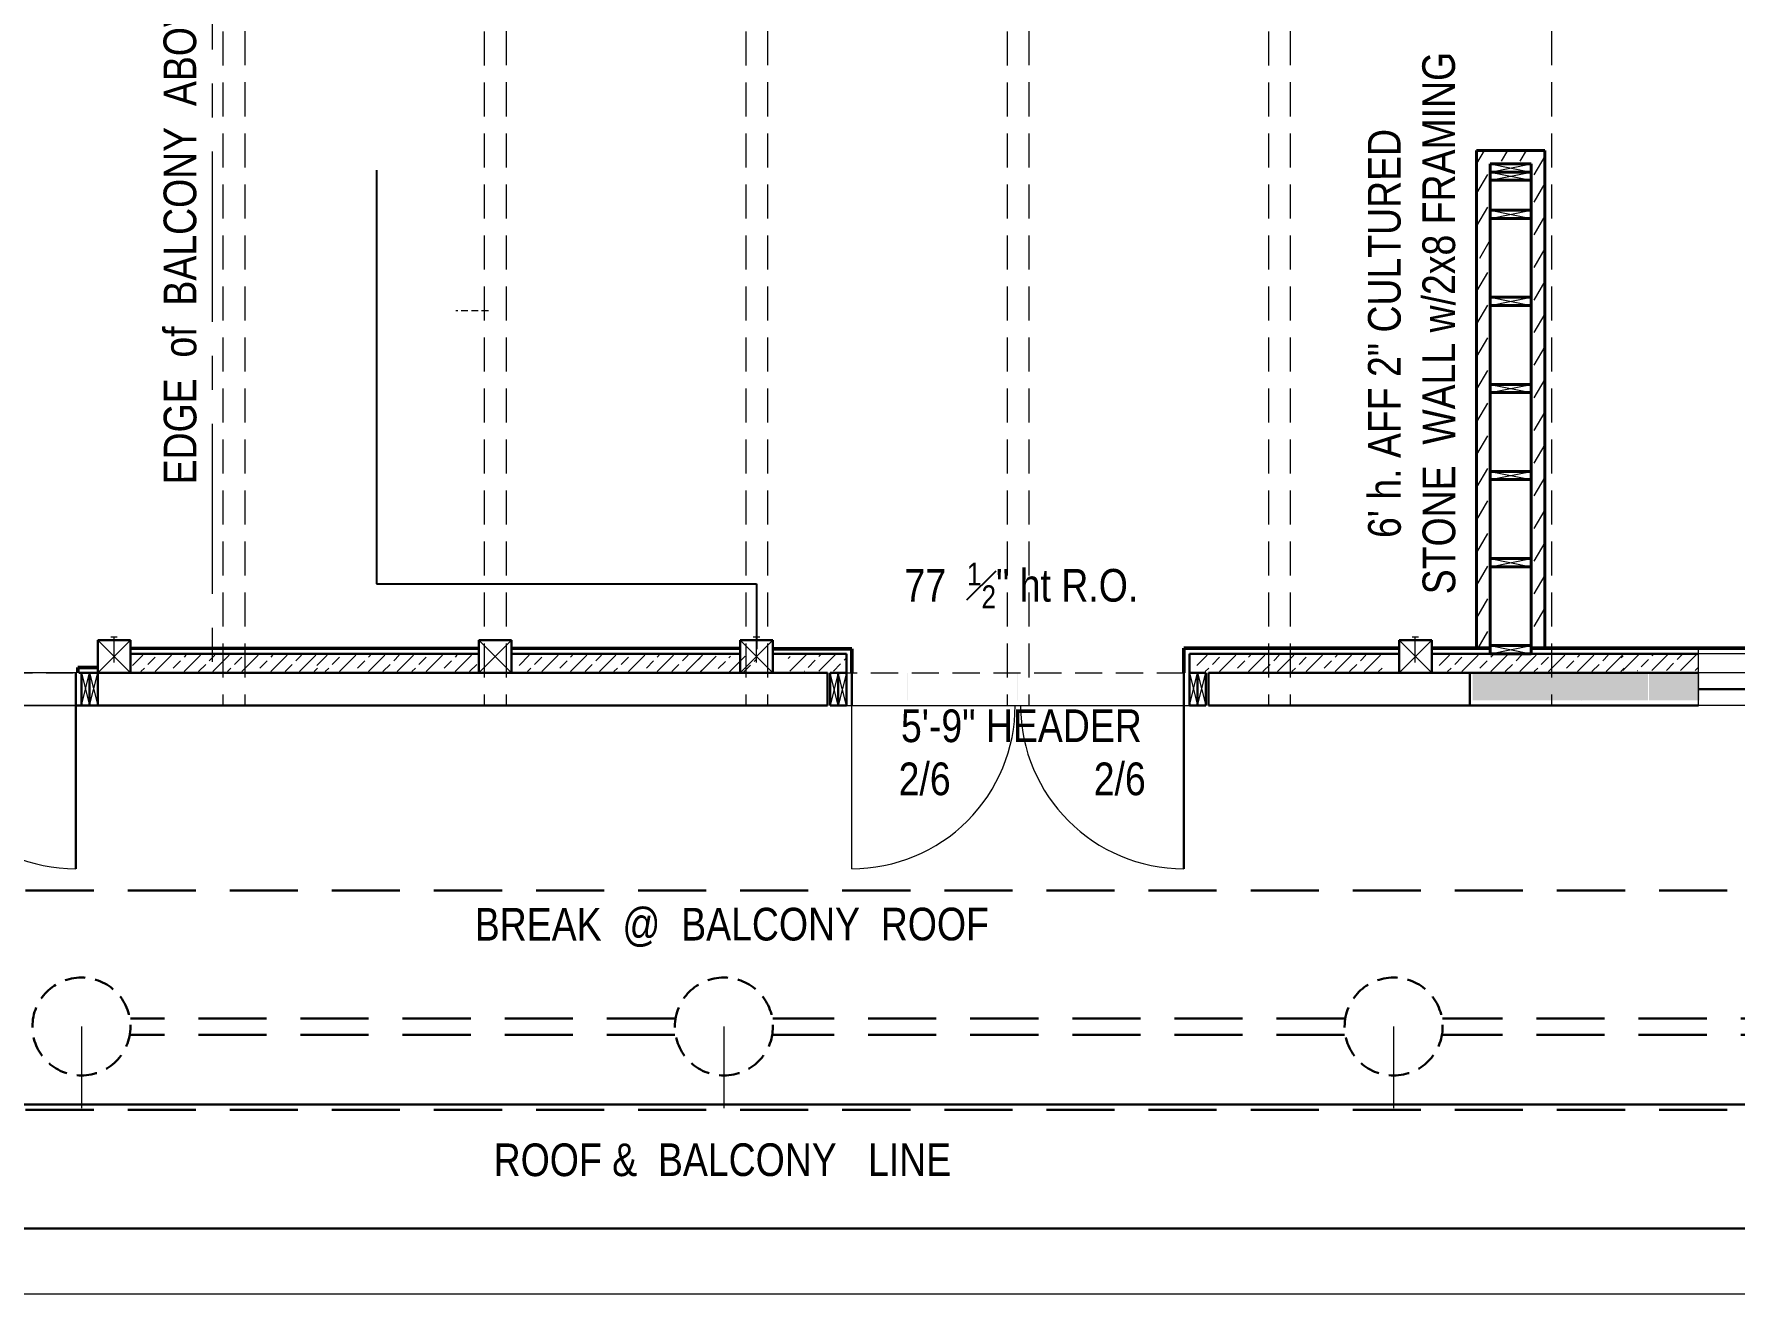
# Model space of a CAD drawing. Header units: inches. Extents: x 0 to 15350, y -6 to 2753.
# Drawn here: x 7394.9 to 7707.3, y 1245.8 to 1477.3 of the extents above; entities that cross this region are included whole.
import ezdxf

# ---------------------------------------------------------------- set-up
doc = ezdxf.new("R2010")
doc.units = ezdxf.units.IN
doc.header["$MEASUREMENT"] = 0
doc.linetypes.add('CENTER', pattern=[2, 1.25, -0.25, 0.25, -0.25])
doc.linetypes.add('HIDDEN', pattern=[0.375, 0.25, -0.125])
for name, color, linetype, lineweight in [('BUILT-INS', 36, 'Continuous', 25), ('DOORS', 7, 'Continuous', 60), ('EXISTING CEILING BEAMS', 255, 'HIDDEN', 20), ('MASONRY', 14, 'Continuous', 30), ('NEW  ROUIGH SAWN  BEAMS', 3, 'HIDDEN', 40), ('NEW FRAMING', 6, 'Continuous', 30), ('ROOF', 7, 'HIDDEN', 30), ('STAIRS', 7, 'Continuous', 20), ('WALL FRAMING', 9, 'CENTER', 30), ('WALLS', 7, 'Continuous', 30), ('WINDOWS', 5, 'Continuous', 30)]:
    doc.layers.add(name, color=color, linetype=linetype, lineweight=lineweight)
doc.layers.add('TEXT80', color=9, linetype='Continuous')
doc.layers.add('TITLE BLOCK', color=7, linetype='Continuous')
doc.styles.add('ARCHENT', font='technical.ttf', dxfattribs={"height": 6})

msp = doc.modelspace()

# ---------------------------------------------------------------- hatches: boundary and pattern name
at = {"layer": 'NEW FRAMING', "linetype": 'Continuous', "lineweight": 9, "ltscale": 25}
h = msp.add_hatch(dxfattribs=at)
h.set_pattern_fill('ANSI33', color=256, scale=15, angle=180, style=0)
h.set_pattern_definition([(225, (12384.9994, 2626.283), (2.6516504, -2.6516504), []), (225, (12382.3477, 2626.283), (2.6516504, -2.6516504), [1.875, -0.9375])])
h.paths.add_polyline_path([(7446.98, 1360.13), (7446.98, 1363.13), (7412.98, 1363.13), (7412.98, 1360.13)])
h = msp.add_hatch(dxfattribs=at)
h.set_pattern_fill('ANSI33', color=256, scale=15, angle=180, style=0)
h.set_pattern_definition([(225, (12418.8613, 2626.283), (2.6516504, -2.6516504), []), (225, (12416.2096, 2626.283), (2.6516504, -2.6516504), [1.875, -0.9375])])
h.paths.add_polyline_path([(7476.59, 1360.13), (7476.59, 1363.13), (7446.84, 1363.13), (7446.84, 1360.13)])
h = msp.add_hatch(dxfattribs=at)
h.set_pattern_fill('ANSI33', color=256, scale=15, angle=180, style=0)
h.set_pattern_definition([(225, (12455.9978, 2626.283), (2.6516504, -2.6516504), []), (225, (12453.346, 2626.283), (2.6516504, -2.6516504), [1.875, -0.9375])])
h.paths.add_polyline_path([(7517.98, 1360.13), (7517.98, 1363.13), (7483.98, 1363.13), (7483.98, 1360.13)])
h = msp.add_hatch(dxfattribs=at)
h.set_pattern_fill('ANSI33', color=256, scale=15, style=0)
h.set_pattern_definition([(45, (2581.833, 99.8157), (-2.6516504, 2.6516504), []), (45, (2584.4848, 99.8157), (-2.6516504, 2.6516504), [1.875, -0.9375])])
h.paths.add_polyline_path([(7527.59, 1359.97), (7527.59, 1362.97), (7516.85, 1362.97), (7516.85, 1359.97)])
h = msp.add_hatch(dxfattribs=at)
h.set_pattern_fill('ANSI33', color=256, scale=15, style=0)
h.set_pattern_definition([(45, (2598.352, 100.03), (-2.6516504, 2.6516504), []), (45, (2601.0036, 100.03), (-2.6516504, 2.6516504), [1.875, -0.9375])])
h.paths.add_polyline_path([(7544.11, 1360.19), (7544.11, 1363.19), (7533.37, 1363.19), (7533.37, 1360.19)])
h = msp.add_hatch(dxfattribs=at)
h.set_pattern_fill('ANSI33', color=256, scale=15, angle=180, style=0)
h.set_pattern_definition([(225, (12580.498, 2626.2776), (2.6516504, -2.6516504), []), (225, (12577.8464, 2626.2776), (2.6516504, -2.6516504), [1.875, -0.9375])])
h.paths.add_polyline_path([(7642.48, 1360.12), (7642.48, 1363.12), (7608.48, 1363.12), (7608.48, 1360.12)])
h = msp.add_hatch(dxfattribs=at)
h.set_pattern_fill('ANSI33', color=256, scale=15, angle=180, style=0)
h.set_pattern_definition([(225, (12624.9994, 2626.283), (2.6516504, -2.6516504), []), (225, (12622.3477, 2626.283), (2.6516504, -2.6516504), [1.875, -0.9375])])
h.paths.add_polyline_path([(7686.98, 1360.13), (7686.98, 1363.13), (7652.98, 1363.13), (7652.98, 1360.13)])
h = msp.add_hatch(dxfattribs=at)
h.set_pattern_fill('ANSI33', color=256, scale=15, style=0)
h.set_pattern_definition([(45, (2751.359, 100.157), (-2.6516504, 2.6516504), []), (45, (2754.0105, 100.157), (-2.6516504, 2.6516504), [1.875, -0.9375])])
h.paths.add_polyline_path([(7700.59, 1360.31), (7700.59, 1363.31), (7686.38, 1363.31), (7686.38, 1360.31)])
at = {"layer": 'WALLS', "linetype": 'Continuous', "lineweight": 20, "ltscale": 20}
h = msp.add_hatch(dxfattribs=at)
h.set_pattern_fill('ZIGZAG', color=6, scale=10, style=0)
h.set_pattern_definition([(360, (7385.4292, 589.9291), (1.25, 1.25), [1.25, -1.25]), (90, (7386.6792, 589.9291), (-1.25, 1.25), [1.25, -1.25])])
h.paths.add_polyline_path([(7659.09, 1359.83), (7659.09, 1354.83), (7679.12, 1354.82), (7679.12, 1359.83)])
h.paths.add_polyline_path([(7543.06, 1359.84), (7543.06, 1354.84), (7543.11, 1354.84), (7543.11, 1359.84)])
h = msp.add_hatch(dxfattribs=at)
h.set_pattern_fill('ZIGZAG', color=6, scale=10, style=0)
h.set_pattern_definition([(360, (7397.6514, 589.9556), (1.25, 1.25), [1.25, -1.25]), (90, (7398.9014, 589.9556), (-1.25, 1.25), [1.25, -1.25])])
h.paths.add_polyline_path([(7555.29, 1359.86), (7555.29, 1354.86), (7555.33, 1354.86), (7555.33, 1359.86)])
h.paths.add_polyline_path([(7675.44, 1359.86), (7675.44, 1354.85), (7691.34, 1354.85), (7691.34, 1359.86)])
h = msp.add_hatch(dxfattribs=at)
h.set_pattern_fill('ZIGZAG', color=6, scale=10, style=0)
h.set_pattern_definition([(360, (7417.8338, 589.9556), (1.25, 1.25), [1.25, -1.25]), (90, (7419.0838, 589.9556), (-1.25, 1.25), [1.25, -1.25])])
h.paths.add_polyline_path([(7575.47, 1359.86), (7575.47, 1354.86), (7575.52, 1354.86), (7575.52, 1359.86)])
h.paths.add_polyline_path([(7700.82, 1354.85), (7700.82, 1359.86), (7691.5, 1359.86), (7691.5, 1354.85)])

# ---------------------------------------------------------------- linework, layer by layer
at = {"layer": 'BUILT-INS', "ltscale": 20}
for p, q in [((7457.78, 1452.25), (7457.78, 1376.25)), ((7457.78, 1376.25), (7527.59, 1376.25)), ((7527.59, 1376.25), (7527.59, 1364.25))]:
    msp.add_line(p, q, dxfattribs=at)
at = {"layer": 'DOORS', "color": 6, "lineweight": 9, "ltscale": 15}
msp.add_line((7545.09, 1323.91), (7545.09, 1353.91), dxfattribs=at)
at = {"layer": 'DOORS', "color": 6, "linetype": 'Continuous', "lineweight": 9, "ltscale": 25}
for centre, start, end in [((7402.59, 1353.91), 180.0001, 270), ((7545.09, 1353.91), 270, 0.0001), ((7606.09, 1353.91), 180.0001, 270)]:
    msp.add_arc(centre, 30, start, end, dxfattribs=at)
at = {"layer": 'EXISTING CEILING BEAMS', "linetype": 'HIDDEN', "ltscale": 25}
for p, q in [((7429.59, 1505.9), (7429.59, 1353.91)), ((7433.59, 1505.91), (7433.59, 1353.91)), ((7477.59, 1505.9), (7477.59, 1353.91)), ((7481.59, 1505.91), (7481.59, 1353.91)), ((7525.59, 1505.9), (7525.59, 1353.91)), ((7529.59, 1505.91), (7529.59, 1353.91)), ((7573.59, 1505.9), (7573.59, 1353.91)), ((7577.59, 1505.91), (7577.59, 1353.91)), ((7621.59, 1505.9), (7621.59, 1353.91)), ((7625.59, 1505.91), (7625.59, 1353.91)), ((7673.59, 1505.91), (7673.59, 1353.91))]:
    msp.add_line(p, q, dxfattribs=at)
at = {"layer": 'EXISTING CEILING BEAMS', "color": 6, "linetype": 'Continuous', "lineweight": 9, "ltscale": 25}
for p, q in [((7542.59, 1359.91), (7541.09, 1353.91)), ((7542.59, 1353.91), (7541.09, 1359.91)), ((7544.09, 1359.91), (7542.59, 1353.91)), ((7544.09, 1353.91), (7542.59, 1359.91)), ((7607.09, 1359.9), (7608.59, 1353.9)), ((7607.09, 1353.9), (7608.59, 1359.9)), ((7608.59, 1359.9), (7610.09, 1353.9)), ((7608.59, 1353.9), (7610.09, 1359.9))]:
    msp.add_line(p, q, dxfattribs=at)
at = {"layer": 'MASONRY', "color": 6, "lineweight": 40, "ltscale": 15}
for p, q in [((7659.84, 1455.91), (7659.84, 1364.41)), ((7672.34, 1455.91), (7672.34, 1364.41))]:
    msp.add_line(p, q, dxfattribs=at)
at = {"layer": 'MASONRY', "color": 6, "linetype": 'Continuous', "lineweight": 40, "ltscale": 25}
msp.add_line((7659.84, 1455.91), (7672.34, 1455.91), dxfattribs=at)
at = {"layer": 'MASONRY', "color": 6, "linetype": 'Continuous', "lineweight": 9, "ltscale": 20}
for p, q in [((7661.23, 1455.91), (7659.84, 1453.52)), ((7665.48, 1455.91), (7664.32, 1453.91)), ((7668.94, 1455.91), (7667.79, 1453.91)), ((7672.34, 1454.87), (7670.34, 1451.41)), ((7661.84, 1451.48), (7659.84, 1448.02)), ((7672.34, 1449.87), (7670.34, 1446.41)), ((7661.84, 1445.48), (7659.84, 1442.02)), ((7672.34, 1443.87), (7670.34, 1440.41)), ((7662.34, 1439.48), (7660.34, 1436.02)), ((7672.34, 1437.87), (7670.34, 1434.41)), ((7661.84, 1433.48), (7659.84, 1430.02)), ((7672.34, 1431.87), (7670.34, 1428.41)), ((7661.84, 1427.48), (7659.84, 1424.02)), ((7672.34, 1425.87), (7670.34, 1422.41)), ((7661.84, 1421.48), (7659.84, 1418.02)), ((7672.34, 1419.87), (7670.34, 1416.41)), ((7661.84, 1415.48), (7659.84, 1412.02)), ((7672.34, 1413.87), (7670.34, 1410.41)), ((7661.84, 1409.48), (7659.84, 1406.02)), ((7672.34, 1407.87), (7670.34, 1404.41)), ((7661.84, 1403.48), (7659.84, 1400.02)), ((7672.34, 1401.87), (7670.34, 1398.41)), ((7661.84, 1397.48), (7659.84, 1394.02)), ((7672.34, 1395.87), (7670.34, 1392.41)), ((7661.84, 1391.48), (7659.84, 1388.02)), ((7672.34, 1389.87), (7670.34, 1386.41)), ((7661.84, 1385.48), (7659.84, 1382.02)), ((7672.34, 1383.87), (7670.34, 1380.41)), ((7661.84, 1379.48), (7659.84, 1376.02)), ((7672.34, 1377.87), (7670.34, 1374.41)), ((7661.84, 1373.48), (7659.84, 1370.02)), ((7672.34, 1371.87), (7670.34, 1368.41)), ((7661.84, 1367.48), (7660.07, 1364.41))]:
    msp.add_line(p, q, dxfattribs=at)
at = {"layer": 'NEW  ROUIGH SAWN  BEAMS', "color": 6, "linetype": 'HIDDEN', "lineweight": 20, "ltscale": 20}
for p, q in [((7337.09, 1359.91), (7403.09, 1359.91)), ((7541.09, 1359.9), (7607.09, 1359.9))]:
    msp.add_line(p, q, dxfattribs=at)
at = {"layer": 'NEW FRAMING', "color": 6, "lineweight": 40, "ltscale": 15}
for p, q in [((7662.34, 1453.41), (7662.34, 1363.41)), ((7669.84, 1453.41), (7669.84, 1363.41))]:
    msp.add_line(p, q, dxfattribs=at)
at = {"layer": 'NEW FRAMING', "color": 6, "linetype": 'Continuous', "lineweight": 40, "ltscale": 25}
for p, q in [((7662.34, 1453.41), (7669.84, 1453.41)), ((7662.34, 1451.91), (7669.84, 1451.91)), ((7662.34, 1450.41), (7669.84, 1450.41)), ((7662.34, 1444.91), (7669.84, 1444.91)), ((7662.34, 1443.41), (7669.84, 1443.41)), ((7662.34, 1428.91), (7669.84, 1428.91)), ((7662.34, 1427.41), (7669.84, 1427.41)), ((7662.34, 1412.91), (7669.84, 1412.91)), ((7662.33, 1411.41), (7669.83, 1411.41)), ((7662.34, 1396.91), (7669.84, 1396.91)), ((7662.34, 1395.41), (7669.84, 1395.41)), ((7662.34, 1380.91), (7669.84, 1380.91)), ((7662.34, 1379.41), (7669.84, 1379.41)), ((7662.34, 1363.41), (7669.84, 1363.41)), ((7662.35, 1364.91), (7669.85, 1364.91)), ((7662.36, 1363.41), (7669.85, 1363.41))]:
    msp.add_line(p, q, dxfattribs=at)
at = {"layer": 'NEW FRAMING', "color": 6, "lineweight": 50, "ltscale": 15}
for p, q in [((7476.59, 1364.41), (7412.59, 1364.4)), ((7524.59, 1364.35), (7482.59, 1364.41)), ((7545.1, 1364.32), (7530.59, 1364.33)), ((7406.59, 1360.89), (7402.96, 1360.88))]:
    msp.add_line(p, q, dxfattribs=at)
at = {"layer": 'NEW FRAMING', "ltscale": 15}
for p, q in [((7476.59, 1363.41), (7412.59, 1363.41)), ((7524.59, 1363.41), (7482.59, 1363.41)), ((7544.09, 1363.41), (7530.59, 1363.41)), ((7645.59, 1363.41), (7607.09, 1363.4)), ((7700.59, 1363.41), (7651.59, 1363.41)), ((7545.09, 1353.91), (7545.09, 1359.91)), ((7606.09, 1353.91), (7606.09, 1359.91)), ((7402.59, 1353.91), (7402.59, 1323.91)), ((7606.09, 1353.91), (7606.09, 1323.91))]:
    msp.add_line(p, q, dxfattribs=at)
at = {"layer": 'NEW FRAMING', "color": 6, "ltscale": 15}
for p, q in [((7544.09, 1363.41), (7544.09, 1359.91)), ((7607.09, 1363.4), (7607.09, 1359.9)), ((7403.59, 1359.91), (7403.59, 1353.91)), ((7405.09, 1359.91), (7405.09, 1353.91)), ((7406.59, 1359.91), (7406.59, 1353.91)), ((7541.09, 1359.91), (7541.09, 1353.91)), ((7542.59, 1359.91), (7542.59, 1353.91)), ((7544.09, 1359.91), (7544.09, 1353.91)), ((7607.09, 1359.9), (7607.09, 1353.9)), ((7608.59, 1359.9), (7608.59, 1353.9)), ((7610.09, 1359.9), (7610.09, 1353.9))]:
    msp.add_line(p, q, dxfattribs=at)
at = {"layer": 'NEW FRAMING', "color": 6, "lineweight": 50, "ltscale": 25}
for p, q in [((7545.09, 1359.91), (7545.1, 1364.32)), ((7402.95, 1359.91), (7402.96, 1360.88))]:
    msp.add_line(p, q, dxfattribs=at)
at = {"layer": 'NEW FRAMING', "color": 7, "lineweight": 50, "ltscale": 25}
msp.add_line((7606.09, 1359.9), (7606.09, 1364.41), dxfattribs=at)
at = {"layer": 'NEW FRAMING', "color": 7, "lineweight": 50, "ltscale": 15}
for p, q in [((7645.59, 1364.41), (7606.09, 1364.41)), ((7662.34, 1364.41), (7651.59, 1364.41)), ((7751.59, 1364.41), (7669.84, 1364.41))]:
    msp.add_line(p, q, dxfattribs=at)
at = {"layer": 'NEW FRAMING', "ltscale": 25}
for p, q in [((7606.09, 1359.91), (7606.1, 1364.2)), ((7402.59, 1359.91), (7402.59, 1359.91))]:
    msp.add_line(p, q, dxfattribs=at)
at = {"layer": 'NEW FRAMING', "lineweight": 20, "ltscale": 15}
msp.add_line((7742.59, 1363.41), (7700.59, 1363.41), dxfattribs=at)
at = {"layer": 'NEW FRAMING', "color": 6, "linetype": 'Continuous', "lineweight": 9, "ltscale": 25}
for p, q in [((7403.59, 1359.91), (7405.09, 1353.91)), ((7403.59, 1353.91), (7405.09, 1359.91)), ((7405.09, 1359.91), (7406.59, 1353.91)), ((7405.09, 1353.91), (7406.59, 1359.91))]:
    msp.add_line(p, q, dxfattribs=at)
at = {"layer": 'NEW FRAMING', "color": 7, "ltscale": 15}
for p, q in [((7540.59, 1359.91), (7540.59, 1353.91)), ((7610.59, 1359.9), (7610.59, 1353.9))]:
    msp.add_line(p, q, dxfattribs=at)
at = {"layer": 'ROOF', "linetype": 'HIDDEN', "ltscale": 50}
for p, q in [((7224.59, 1319.91), (7787.59, 1319.91)), ((7512.59, 1296.41), (7412.59, 1296.41)), ((7512.59, 1293.41), (7412.59, 1293.41)), ((7635.59, 1296.41), (7530.59, 1296.41)), ((7635.59, 1293.41), (7530.59, 1293.41)), ((7739.59, 1296.41), (7653.59, 1296.41)), ((7739.59, 1293.41), (7653.59, 1293.41))]:
    msp.add_line(p, q, dxfattribs=at)
at = {"layer": 'ROOF', "linetype": 'Continuous', "ltscale": 50}
msp.add_line((7220.04, 1280.61), (7757.59, 1280.61), dxfattribs=at)
at = {"layer": 'ROOF', "color": 7, "linetype": 'HIDDEN', "ltscale": 50}
msp.add_line((7224.59, 1279.61), (7787.59, 1279.61), dxfattribs=at)
at = {"layer": 'ROOF', "ltscale": 15}
for centre in [(7403.59, 1294.91), (7521.59, 1294.91), (7644.59, 1294.91)]:
    msp.add_circle(centre, 9, dxfattribs=at)
at = {"layer": 'STAIRS', "linetype": 'CENTER', "lineweight": 9, "ltscale": 25}
msp.add_line((7427.59, 1505.67), (7427.59, 1359.91), dxfattribs=at)
at = {"layer": 'STAIRS', "color": 7, "linetype": 'HIDDEN', "lineweight": 9, "ltscale": 5}
msp.add_line((7478.34, 1426.43), (7472.34, 1426.43), dxfattribs=at)
at = {"layer": 'TITLE BLOCK', "color": 7, "linetype": 'Continuous', "lineweight": 30, "ltscale": 0.5}
msp.add_line((7146.59, 1257.77), (7926.58, 1257.77), dxfattribs=at)
at = {"layer": 'TITLE BLOCK', "color": 7, "linetype": 'Continuous', "lineweight": 0, "ltscale": 0.5}
msp.add_line((7122.59, 1245.77), (7938.58, 1245.77), dxfattribs=at)
at = {"layer": 'WALL FRAMING', "color": 6, "linetype": 'Continuous', "lineweight": 9, "ltscale": 20}
for p, q in [((7662.34, 1451.91), (7669.84, 1453.41)), ((7662.34, 1453.41), (7669.84, 1451.91)), ((7662.34, 1450.41), (7669.84, 1451.91)), ((7662.34, 1451.91), (7669.84, 1450.41)), ((7662.34, 1443.41), (7669.84, 1444.91)), ((7662.34, 1444.91), (7669.84, 1443.41)), ((7662.34, 1427.41), (7669.84, 1428.91)), ((7662.34, 1428.91), (7669.84, 1427.41)), ((7662.34, 1411.41), (7669.84, 1412.91)), ((7662.34, 1412.91), (7669.84, 1411.41)), ((7662.34, 1395.41), (7669.84, 1396.91)), ((7662.34, 1396.91), (7669.84, 1395.41)), ((7662.34, 1379.41), (7669.84, 1380.91)), ((7662.34, 1380.91), (7669.84, 1379.41)), ((7662.35, 1363.41), (7669.85, 1364.91)), ((7662.35, 1364.91), (7669.85, 1363.41))]:
    msp.add_line(p, q, dxfattribs=at)
at = {"layer": 'WALL FRAMING', "ltscale": 15}
for p, q in [((7406.59, 1359.91), (7406.59, 1365.91)), ((7412.59, 1365.91), (7406.59, 1365.91)), ((7412.59, 1359.91), (7412.59, 1365.91)), ((7412.59, 1359.91), (7406.59, 1359.91))]:
    msp.add_line(p, q, dxfattribs=at)
at = {"layer": 'WALL FRAMING', "color": 9, "linetype": 'Continuous', "lineweight": 9, "ltscale": 150}
for p, q in [((7409, 1366.49), (7409.59, 1366.49)), ((7409.59, 1361.8), (7409.59, 1366.49)), ((7409.59, 1366.49), (7410.18, 1366.49)), ((7647.98, 1366.49), (7648.57, 1366.49)), ((7648.57, 1361.8), (7648.57, 1366.49)), ((7648.57, 1366.49), (7649.16, 1366.49))]:
    msp.add_line(p, q, dxfattribs=at)
at = {"layer": 'WALL FRAMING', "color": 7, "linetype": 'Continuous', "lineweight": 9, "ltscale": 150}
for p, q in [((7409, 1366.49), (7409.59, 1366.49)), ((7409.59, 1361.8), (7409.59, 1366.49)), ((7409.59, 1366.49), (7410.18, 1366.49))]:
    msp.add_line(p, q, dxfattribs=at)
at = {"layer": 'WALL FRAMING', "color": 6, "linetype": 'Continuous', "lineweight": 9, "ltscale": 150}
for p, q in [((7526.98, 1366.49), (7527.57, 1366.49)), ((7527.57, 1361.8), (7527.57, 1366.49)), ((7527.57, 1366.49), (7528.16, 1366.49))]:
    msp.add_line(p, q, dxfattribs=at)
at = {"layer": 'WALL FRAMING', "color": 6, "ltscale": 15}
for p, q in [((7402.59, 1353.91), (7402.59, 1359.91)), ((7530.59, 1359.91), (7524.59, 1359.91))]:
    msp.add_line(p, q, dxfattribs=at)
at = {"layer": 'WALL FRAMING', "color": 6, "linetype": 'Continuous', "lineweight": 30, "ltscale": 25}
for p, q in [((7406.59, 1359.91), (7403.09, 1359.91)), ((7544.09, 1359.9), (7541.09, 1359.9)), ((7610.09, 1359.9), (7607.09, 1359.9)), ((7406.09, 1353.91), (7403.09, 1353.91)), ((7541.09, 1353.91), (7544.09, 1353.91)), ((7610.09, 1353.9), (7607.09, 1353.9))]:
    msp.add_line(p, q, dxfattribs=at)
at = {"layer": 'WALL FRAMING', "color": 7, "ltscale": 15}
for p, q in [((7412.59, 1359.91), (7406.59, 1359.91)), ((7482.59, 1359.91), (7476.59, 1359.91)), ((7651.59, 1359.91), (7645.59, 1359.91))]:
    msp.add_line(p, q, dxfattribs=at)
at = {"layer": 'WALL FRAMING', "color": 9, "lineweight": 9, "ltscale": 15}
for p, q in [((7403.59, 1294.91), (7403.59, 1279.91)), ((7521.59, 1294.91), (7521.59, 1279.91)), ((7644.59, 1294.91), (7644.59, 1279.91))]:
    msp.add_line(p, q, dxfattribs=at)
at = {"layer": 'WALLS', "ltscale": 15}
for p, q in [((7406.59, 1359.91), (7406.59, 1365.91)), ((7412.59, 1365.91), (7406.59, 1365.91)), ((7412.59, 1359.91), (7412.59, 1365.91)), ((7476.59, 1359.91), (7476.59, 1365.91)), ((7482.59, 1365.91), (7476.59, 1365.91)), ((7482.59, 1359.91), (7482.59, 1365.91)), ((7651.59, 1365.91), (7645.59, 1365.91)), ((7645.59, 1365.91), (7645.59, 1359.91)), ((7651.59, 1365.91), (7651.59, 1359.91)), ((7540.59, 1359.91), (7406.59, 1359.91)), ((7700.59, 1359.91), (7610.59, 1359.9)), ((7658.59, 1353.91), (7658.59, 1359.91)), ((7540.59, 1353.91), (7402.59, 1353.91)), ((7700.59, 1353.91), (7610.59, 1353.91)), ((7700.59, 1353.91), (7658.59, 1353.91))]:
    msp.add_line(p, q, dxfattribs=at)
at = {"layer": 'WALLS', "color": 7, "linetype": 'Continuous', "lineweight": 9, "ltscale": 15}
for p, q in [((7406.59, 1365.91), (7412.59, 1359.91)), ((7406.59, 1359.91), (7412.59, 1365.91)), ((7476.59, 1365.91), (7482.59, 1359.91)), ((7476.59, 1359.91), (7482.59, 1365.91)), ((7645.59, 1359.91), (7651.59, 1365.91)), ((7651.59, 1359.91), (7645.59, 1365.91))]:
    msp.add_line(p, q, dxfattribs=at)
at = {"layer": 'WALLS', "linetype": 'Continuous', "lineweight": 9, "ltscale": 15}
for p, q in [((7406.59, 1365.91), (7412.59, 1359.91)), ((7406.59, 1359.91), (7412.59, 1365.91))]:
    msp.add_line(p, q, dxfattribs=at)
at = {"layer": 'WALLS', "color": 6, "ltscale": 15}
for p, q in [((7530.59, 1365.91), (7524.59, 1365.91)), ((7524.59, 1365.91), (7524.59, 1359.91)), ((7530.59, 1365.91), (7530.59, 1359.91))]:
    msp.add_line(p, q, dxfattribs=at)
at = {"layer": 'WALLS', "color": 6, "linetype": 'Continuous', "lineweight": 9, "ltscale": 15}
for p, q in [((7524.59, 1359.91), (7530.59, 1365.91)), ((7530.59, 1359.91), (7524.59, 1365.91))]:
    msp.add_line(p, q, dxfattribs=at)
at = {"layer": 'WALLS', "lineweight": 20, "ltscale": 15}
for p, q in [((7700.59, 1353.91), (7700.59, 1364.41)), ((7402.59, 1359.91), (7332.59, 1359.91)), ((7742.59, 1359.91), (7700.59, 1359.91)), ((7402.59, 1353.91), (7332.59, 1353.91)), ((7742.59, 1353.91), (7700.59, 1353.91))]:
    msp.add_line(p, q, dxfattribs=at)
at = {"layer": 'WALLS', "color": 6, "lineweight": 20, "ltscale": 15}
for p, q in [((7340.59, 1353.91), (7403.59, 1353.91)), ((7544.09, 1353.91), (7607.09, 1353.91))]:
    msp.add_line(p, q, dxfattribs=at)
at = {"layer": 'WINDOWS', "color": 5, "ltscale": 15}
msp.add_line((7700.59, 1356.91), (7742.59, 1356.91), dxfattribs=at)

# ---------------------------------------------------------------- texts
at = {"layer": 'TEXT80', "char_height": 6, "width": 360.0625, "attachment_point": 5, "style": 'ARCHENT'}
for s, insert, rotation in [('{\\C7;EDGE  of  BALCONY  ABOVE}', (7421.73, 1441.13), 90.0328), ('{\\C7;BREAK  @  BALCONY  ROOF}', (7523.05, 1313.12), 0.0328), ('{\\C7; ROOF &  BALCONY   LINE}', (7520.36, 1270.4), 0.0328)]:
    msp.add_mtext(s, dxfattribs=dict(at, insert=insert, rotation=rotation))
at = {"layer": 'TEXT80', "color": 6, "char_height": 6, "width": 360.0625, "attachment_point": 5, "rotation": 0.0328, "style": 'ARCHENT'}
for s, insert in [('\\A1;{\\C3;\\P}77  {\\H0.7x;\\S1#2;}" ht R.O.', (7576.22, 1380.98)), ('{\\C3;\\P}5\'-9" HEADER', (7576.22, 1355.14)), ('{\\C3;\\P}5\'-9" HEADER', (7576.22, 1355.14)), ('2/6', (7558.46, 1340.38)), ('2/6', (7594.29, 1340.38))]:
    msp.add_mtext(s, dxfattribs=dict(at, insert=insert))
at = {"layer": 'WALLS', "color": 9, "insert": (7647.93, 1422.26), "char_height": 6, "width": 360.0625, "attachment_point": 5, "rotation": 90.0328, "style": 'ARCHENT'}
msp.add_mtext('{\\C6;6\' h. AFF 2" CULTURED\\C7;\\P  \\C6;STONE  WALL w/2x8 FRAMING }', dxfattribs=at)

doc.saveas('drawing.dxf')
